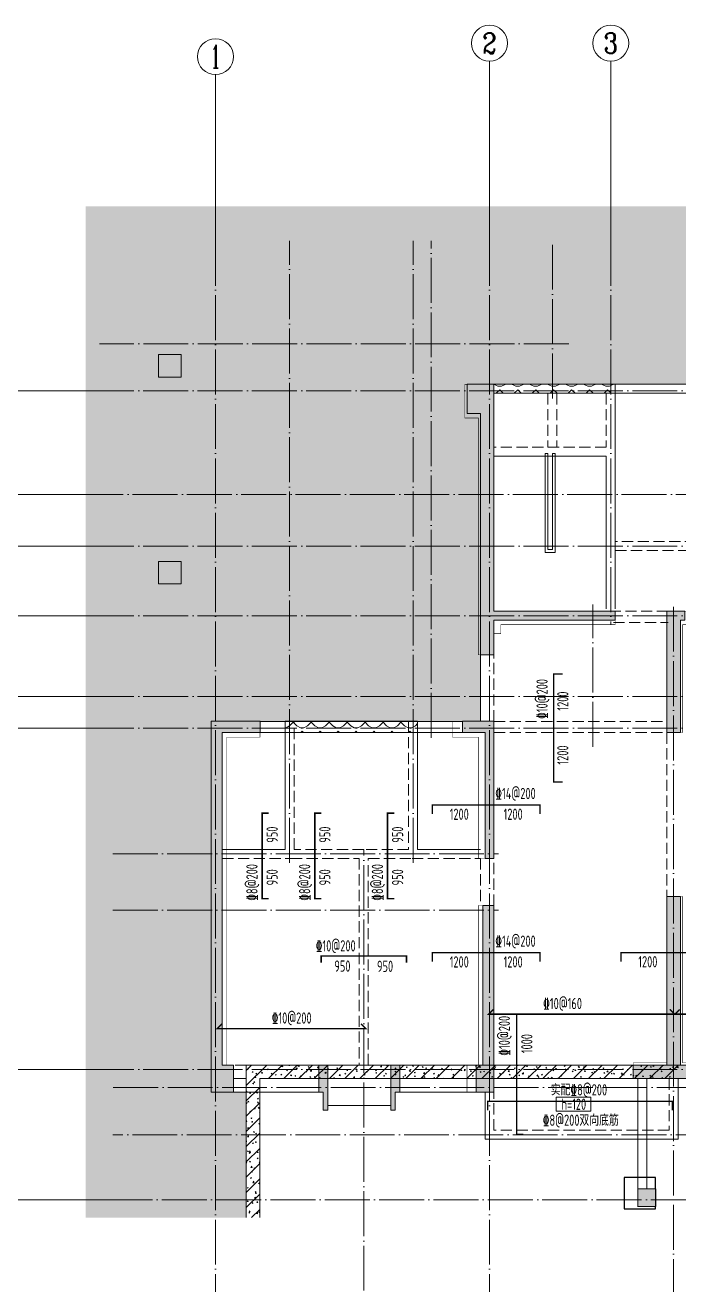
# Model space of a CAD drawing. Extents: x 5874492 to 7194610, y -939842 to -279257.
# Drawn here: x 6597272 to 6611827, y -458196 to -430167 of the extents above; entities that cross this region are included whole.
import ezdxf
from ezdxf.enums import TextEntityAlignment as Align

# ---------------------------------------------------------------- set-up
doc = ezdxf.new("R2010")
doc.units = 0
doc.header["$LTSCALE"] = 1000
doc.linetypes.add('DASH', pattern=[0.35, 0.25, -0.1])
doc.linetypes.add('DOTE', pattern=[2.42, 2, -0.2, 0.02, -0.2])
for name, color, linetype, lineweight in [('A-平面-屋面线', 40, 'Continuous', 30), ('A-平面-楼梯电梯、台阶坡道', 2, 'Continuous', 15), ('A-标注-轴号', 3, 'Continuous', 15), ('A-标注-轴号文字', 7, 'Continuous', 15), ('A-轴线-塔楼', 1, 'DOTE', 9), ('A-轴线-隔墙', 41, 'DOTE', 9), ('S-基础-DQ', 6, 'Continuous', 20), ('S-基础-HATCH', 251, 'Continuous', 20), ('S-墙柱-HATCH', 251, 'Continuous', 20), ('S-墙柱-WALL', 6, 'Continuous', 20), ('S-大样-HATCH', 251, 'Continuous', 20), ('S-大样-实线', 2, 'Continuous', 20), ('S-板-BEAM', 4, 'DASH', 20), ('S-板-BEAM-CON', 2, 'Continuous', 20), ('S-板-COLU', 50, 'DASH', 20), ('S-板-板厚', 191, 'Continuous', 20), ('S-板-板面填充', 251, 'Continuous', 20), ('S-板-楼板正筋', 107, 'Continuous', 20), ('S-板-楼板正筋文字', 107, 'Continuous', 20), ('S-板-楼板负筋', 1, 'Continuous', 20), ('S-板-楼板负筋文字', 7, 'Continuous', 20), ('S-板-模板线条', 140, 'Continuous', 20), ('S-轴网-轴号', 3, 'Continuous', 20)]:
    doc.layers.add(name, color=color, linetype=linetype, lineweight=lineweight)
doc.layers.add('楼板负筋文字', color=7, linetype='Continuous')
doc.layers.add('楼板负筋钢筋', color=1, linetype='Continuous')
doc.styles.add('_TCH_AXIS', font='COMPLEX.shx', dxfattribs={"bigfont": 'hztxt.shx'})
doc.styles.add('COMPLEX', font='COMPLEX')
doc.styles.add('TSSD_Rein', font='tssdeng.shx', dxfattribs={"width": 0.7, "bigfont": 'hztxt.shx'})
doc.styles.add('样式 1', font='tssdeng.shx', dxfattribs={"width": 0.7, "bigfont": 'tssdchn.shx'})
pattern_1 = [(0, (0, 0), (200, 200), [80, -320]), (45, (160, 40), (4e-14, 400), [113.1368, -169.7056, 113.1372, -169.705825]), (135, (320, 40), (-400, 4e-14), [113.1368, -169.7056, 113.1372, -169.705825]), (26.5650512, (80, 0), (400, 3e-07), [89.44, -804.98719]), (26.5650512, (280, 200), (400, 3e-07), [89.44, -804.98719]), (333.4349488, (320, 40), (400, -3e-07), [89.44, -804.98719]), (333.4349488, (120, 240), (400, -3e-07), [89.44, -804.98719])]

# ---------------------------------------------------------------- blocks, each defined once
blk = doc.blocks.new('ndgfjhgkjhk')
at = {"layer": 'A-平面-屋面线', "ltscale": 0.2}
blk.add_lwpolyline([(6613895, -532105), (6613895, -531855), (6613195, -531855), (6613195, -532555), (6613895, -532555), (6613895, -532505)], dxfattribs=at)
at = {"layer": 'S-板-BEAM'}
for p, q in [((6611495, -514405), (6611495, -515605)), ((6611695, -514405), (6611695, -515605)), ((6612795, -514405), (6612795, -515605)), ((6612795, -515605), (6610295, -515605)), ((6614795, -517705), (6612995, -517705)), ((6612995, -517905), (6617095, -517905)), ((6614170, -519255), (6612995, -519255)), ((6612953, -519505), (6614170, -519505)), ((6610295, -521705), (6610295, -520225)), ((6605845, -524555), (6605845, -521705)), ((6608395, -521705), (6608395, -524555)), ((6610295, -521705), (6614145, -521705)), ((6608395, -521955), (6605845, -521955)), ((6610295, -521955), (6614145, -521955)), ((6614145, -521955), (6614145, -525605)), ((6607395, -524555), (6605845, -524555)), ((6608395, -524555), (6607395, -524555)), ((6604245, -524755), (6605770, -524755)), ((6605770, -524755), (6607295, -524755)), ((6607295, -524755), (6607295, -529355)), ((6607495, -524755), (6608470, -524755)), ((6607495, -529355), (6607495, -524755)), ((6608470, -524755), (6609995, -524755)), ((6609995, -524755), (6609995, -525805)), ((6610295, -525805), (6610295, -524755)), ((6604778, -529355), (6604445, -529355)), ((6614195, -529655), (6614195, -530805)), ((6610295, -530805), (6610295, -529955)), ((6614195, -530805), (6610295, -530805))]:
    blk.add_line(p, q, dxfattribs=at)
at = {"layer": 'S-板-BEAM-CON'}
for p, q in [((6611695, -514205), (6610295, -514205)), ((6612895, -514205), (6611695, -514205)), ((6614795, -514205), (6612895, -514205)), ((6610295, -514405), (6611695, -514405)), ((6611695, -514405), (6612895, -514405)), ((6612895, -514405), (6614795, -514405)), ((6612995, -515705), (6612995, -514405)), ((6612995, -517705), (6612995, -515705)), ((6610295, -515805), (6612795, -515805)), ((6612795, -515805), (6612795, -519205)), ((6612995, -519205), (6612995, -517705)), ((6609995, -520225), (6609995, -521705)), ((6605770, -521705), (6605085, -521705)), ((6605645, -521705), (6605645, -524555)), ((6608470, -521705), (6605770, -521705)), ((6608895, -521705), (6608470, -521705)), ((6608595, -524555), (6608595, -521705)), ((6609595, -521705), (6608895, -521705)), ((6605085, -521955), (6605645, -521955)), ((6608595, -521955), (6608895, -521955)), ((6608895, -521955), (6609595, -521955)), ((6605645, -524555), (6604245, -524555)), ((6609995, -524555), (6608595, -524555)), ((6604495, -529655), (6604778, -529655)), ((6613495, -532105), (6613495, -529655)), ((6613695, -532105, 0), (6613695, -529655, 0)), ((6614395, -531005), (6614395, -529655)), ((6610095, -529955), (6610095, -531005)), ((6610095, -531005), (6614395, -531005))]:
    blk.add_line(p, q, dxfattribs=at)
at = {"layer": 'S-板-模板线条', "ltscale": 0.5}
blk.add_line((6606595, -530255), (6607995, -530255), dxfattribs=at)
for points in [[(6604495, -529955), (6606395, -529955)], [(6608145, -529955), (6610045, -529955)]]:
    blk.add_lwpolyline(points, dxfattribs=at)
blk = doc.blocks.new('_AXISO')
blk.add_circle((0, 0), 0.5)
at = {"layer": 'S-轴网-轴号', "style": 'COMPLEX', "width": 1.041667}
blk.add_attdef('A', text='', height=0.56, dxfattribs=at).set_placement((-0.25, -0.28), (0.25, -0.28), align=Align.FIT)
blk = doc.blocks.new('ZHOUWANG2')
at = {"layer": 'A-标注-轴号'}
for p, q in [((173646, 135010), (173646, 139010)), ((176346, 135010), (176346, 139010)), ((167546, 134710), (167546, 138710)), ((165262, 131670), (161965, 131670)), ((165262, 129370), (161965, 129370)), ((165262, 128220), (161965, 128220)), ((165262, 126670), (161965, 126670)), ((165262, 124870), (161965, 124870)), ((165262, 124170), (161965, 124170)), ((165262, 116570), (161965, 116570)), ((165262, 113670), (161965, 113670))]:
    blk.add_line(p, q, dxfattribs=at)
at = {"layer": 'A-轴线-塔楼', "linetype": 'DOTE', "ltscale": 0.5}
for p, q in [((167546, 135010), (167546, 108021)), ((173646, 135010), (173646, 108021)), ((176346, 135010), (176346, 126470)), ((227437, 131670), (165262, 131670)), ((181217, 129370), (165262, 129370)), ((227437, 128220), (165262, 128220)), ((177746, 126870), (177746, 108021)), ((227437, 126670), (165262, 126670)), ((227437, 124870), (165262, 124870)), ((227437, 124170), (165262, 124170)), ((227437, 116570), (165262, 116570)), ((192759, 113670), (165262, 113670))]:
    blk.add_line(p, q, dxfattribs=at)
at = {"layer": 'A-轴线-隔墙', "ltscale": 0.5}
for p, q in [((169196, 121170), (169196, 135010)), ((171946, 121170), (171946, 135010)), ((172346, 123950), (172346, 135010)), ((175046, 131505), (175046, 135010)), ((175410, 132720), (164962, 132720)), ((175946, 123753), (175946, 126920)), ((165262, 121370), (173846, 121370)), ((170846, 108021), (170846, 121470)), ((165262, 120120), (173846, 120120)), ((201360, 116170), (165262, 116170)), ((209044, 115120), (165262, 115120))]:
    blk.add_line(p, q, dxfattribs=at)
at = {"layer": 'A-标注-轴号'}
ref = blk.add_blockref('_AXISO', (173646, 139410), dxfattribs=dict(at, xscale=800, yscale=800, zscale=800))
ref.add_attrib('A', '2', dxfattribs={"layer": 'A-标注-轴号文字', "ltscale": 0.2, "height": 466, "style": '_TCH_AXIS'}).set_placement((173491, 139177), (173801, 139177), align=Align.FIT)
ref = blk.add_blockref('_AXISO', (176346, 139410), dxfattribs=dict(at, xscale=800, yscale=800, zscale=800))
ref.add_attrib('A', '3', dxfattribs={"layer": 'A-标注-轴号文字', "ltscale": 0.2, "height": 466, "style": '_TCH_AXIS'}).set_placement((176191, 139177), (176501, 139177), align=Align.FIT)
ref = blk.add_blockref('_AXISO', (167546, 139110), dxfattribs=dict(at, xscale=800, yscale=800, zscale=800))
ref.add_attrib('A', '1', dxfattribs={"layer": 'A-标注-轴号文字', "ltscale": 0.2, "height": 515, "style": '_TCH_AXIS'}).set_placement((167436, 138852), (167656, 138852), align=Align.FIT)
blk = doc.blocks.new('sfdgjhgfhgkjhk')
at = {"layer": 'S-基础-DQ'}
for points in [[(6945492, 358792), (6945492, 356336), (6963809, 356336), (6963809, 354236), (6966809, 354236), (6966809, 354586), (6971909, 354586), (6971909, 347036), (6977909, 347036), (6977909, 339686), (6931592, 339686), (6931592, 336294)], [(6931892, 336294), (6931892, 339386), (6978209, 339386), (6978209, 347336), (6972209, 347336), (6972209, 354886), (6966509, 354886), (6966509, 354536), (6964109, 354536), (6964109, 356636), (6945792, 356636), (6945792, 358792)]]:
    blk.add_lwpolyline(points, dxfattribs=at)
for points in [[(6930142, 354995), (6930142, 355495), (6929642, 355495), (6929642, 354995)], [(6930142, 350395), (6930142, 350895), (6929642, 350895), (6929642, 350395)]]:
    blk.add_lwpolyline(points, close=True, dxfattribs=at)
at = {"layer": 'S-基础-HATCH'}
for p, q in [((6931592, 339569), (6931710, 339686)), ((6931592, 339229), (6932049, 339686)), ((6931629, 339617), (6931650, 339625)), ((6931629, 339617), (6931644, 339607)), ((6931645, 339604), (6931651, 339622)), ((6931721, 339527), (6931735, 339545)), ((6931721, 339527), (6931739, 339526)), ((6931739, 339522), (6931736, 339541)), ((6931778, 339411), (6931801, 339435)), ((6931808, 339496), (6931829, 339504)), ((6931808, 339496), (6931823, 339486)), ((6931824, 339483), (6931830, 339501)), ((6931936, 339509), (6931950, 339526)), ((6931936, 339509), (6931954, 339507)), ((6931954, 339504), (6931951, 339522)), ((6932060, 339593), (6932081, 339601)), ((6932060, 339593), (6932075, 339583)), ((6932076, 339580), (6932082, 339598)), ((6932089, 339386), (6932389, 339686)), ((6932151, 339490), (6932166, 339507)), ((6932151, 339490), (6932169, 339488)), ((6932170, 339485), (6932166, 339504)), ((6932240, 339472), (6932261, 339480)), ((6932240, 339472), (6932254, 339462)), ((6932255, 339459), (6932261, 339477)), ((6932318, 339686), (6932327, 339680)), ((6932328, 339676), (6932331, 339686)), ((6932366, 339471), (6932381, 339488)), ((6932366, 339471), (6932384, 339469)), ((6932379, 339654), (6932402, 339678)), ((6932379, 339654), (6932405, 339650)), ((6932385, 339466), (6932381, 339485)), ((6932406, 339647), (6932403, 339675)), ((6932428, 339386), (6932728, 339686)), ((6932492, 339569), (6932513, 339577)), ((6932492, 339569), (6932506, 339559)), ((6932507, 339556), (6932513, 339574)), ((6932540, 339678), (6932547, 339686)), ((6932540, 339678), (6932558, 339676)), ((6932558, 339673), (6932556, 339686)), ((6932581, 339452), (6932596, 339469)), ((6932581, 339452), (6932599, 339450)), ((6932600, 339447), (6932597, 339466)), ((6932671, 339448), (6932692, 339456)), ((6932671, 339448), (6932686, 339438)), ((6932686, 339435), (6932692, 339453)), ((6932699, 339604), (6932722, 339628)), ((6932699, 339604), (6932725, 339600)), ((6932726, 339597), (6932723, 339626)), ((6932744, 339666), (6932765, 339674)), ((6932744, 339666), (6932759, 339656)), ((6932755, 339659), (6932769, 339676)), ((6932755, 339659), (6932773, 339657)), ((6932759, 339652), (6932765, 339670)), ((6932767, 339386), (6933067, 339686)), ((6932774, 339654), (6932770, 339673)), ((6932797, 339433), (6932811, 339450)), ((6932815, 339428), (6932812, 339447)), ((6932923, 339545), (6932944, 339553)), ((6932923, 339545), (6932938, 339535)), ((6932938, 339532), (6932944, 339550)), ((6932970, 339640), (6932985, 339657)), ((6932970, 339640), (6932988, 339638)), ((6932989, 339635), (6932985, 339654)), ((6933019, 339554), (6933042, 339579)), ((6933019, 339554), (6933046, 339550)), ((6933046, 339547), (6933043, 339576)), ((6933107, 339386), (6933407, 339686)), ((6933175, 339642), (6933196, 339650)), ((6933175, 339642), (6933190, 339632)), ((6933185, 339621), (6933200, 339638)), ((6933185, 339621), (6933203, 339620)), ((6933190, 339628), (6933196, 339646)), ((6933204, 339616), (6933200, 339635)), ((6933339, 339505), (6933362, 339529)), ((6933339, 339505), (6933366, 339501)), ((6933354, 339521), (6933375, 339529)), ((6933354, 339521), (6933369, 339511)), ((6933366, 339498), (6933363, 339526)), ((6933369, 339507), (6933376, 339526)), ((6933400, 339602), (6933415, 339620)), ((6933400, 339602), (6933418, 339601)), ((6933419, 339597), (6933416, 339616)), ((6933446, 339386), (6933746, 339686)), ((6933606, 339618), (6933627, 339626)), ((6933606, 339618), (6933621, 339608)), ((6933616, 339584), (6933630, 339601)), ((6933616, 339584), (6933634, 339582)), ((6933622, 339604), (6933628, 339622)), ((6933634, 339579), (6933631, 339597)), ((6933659, 339455), (6933683, 339479)), ((6933659, 339455), (6933686, 339451)), ((6933687, 339448), (6933683, 339477)), ((6933785, 339497), (6933806, 339505)), ((6933785, 339497), (6933800, 339487)), ((6933786, 339386), (6934086, 339686)), ((6933801, 339483), (6933807, 339502)), ((6933831, 339565), (6933845, 339582)), ((6933831, 339565), (6933849, 339563)), ((6933849, 339560), (6933846, 339579)), ((6934037, 339594), (6934058, 339602)), ((6934037, 339594), (6934052, 339584)), ((6934046, 339546), (6934060, 339563)), ((6934046, 339546), (6934064, 339544)), ((6934053, 339580), (6934059, 339598)), ((6934065, 339541), (6934061, 339560)), ((6934125, 339386), (6934425, 339686)), ((6934216, 339473), (6934237, 339481)), ((6934216, 339473), (6934231, 339463)), ((6934232, 339459), (6934238, 339478)), ((6934261, 339527), (6934276, 339544)), ((6934261, 339527), (6934279, 339526)), ((6934280, 339522), (6934276, 339541)), ((6934295, 339686), (6934304, 339680)), ((6934305, 339677), (6934308, 339686)), ((6934465, 339386), (6934765, 339686)), ((6934468, 339570), (6934489, 339578)), ((6934468, 339570), (6934483, 339560)), ((6934476, 339508), (6934491, 339525)), ((6934476, 339508), (6934494, 339507)), ((6934484, 339556), (6934490, 339574)), ((6934495, 339503), (6934492, 339522)), ((6934580, 339648), (6934603, 339672)), ((6934580, 339648), (6934607, 339644)), ((6934607, 339641), (6934604, 339670)), ((6934647, 339449), (6934668, 339457)), ((6934647, 339449), (6934662, 339439)), ((6934663, 339435), (6934669, 339454)), ((6934692, 339489), (6934706, 339507)), ((6934692, 339489), (6934709, 339488)), ((6934710, 339485), (6934707, 339503)), ((6934720, 339666), (6934741, 339674)), ((6934720, 339666), (6934735, 339656)), ((6934736, 339653), (6934742, 339671)), ((6934804, 339386), (6935104, 339686)), ((6934899, 339546), (6934920, 339554)), ((6934899, 339546), (6934914, 339535)), ((6934900, 339598), (6934924, 339623)), ((6934900, 339598), (6934927, 339594)), ((6934907, 339471), (6934921, 339488)), ((6934907, 339471), (6934925, 339469)), ((6934915, 339532), (6934921, 339550)), ((6934925, 339466), (6934922, 339485)), ((6934927, 339591), (6934924, 339620)), ((6935080, 339677), (6935088, 339686)), ((6935080, 339677), (6935098, 339676)), ((6935099, 339673), (6935096, 339686)), ((6935122, 339452), (6935136, 339469)), ((6935122, 339452), (6935140, 339450)), ((6935141, 339447), (6935137, 339466)), ((6935143, 339386), (6935443, 339686)), ((6935151, 339642), (6935172, 339650)), ((6935151, 339642), (6935166, 339632)), ((6935167, 339629), (6935173, 339647)), ((6935220, 339549), (6935244, 339573)), ((6935220, 339549), (6935247, 339545)), ((6935248, 339542), (6935244, 339570)), ((6935295, 339659), (6935310, 339676)), ((6935295, 339659), (6935313, 339657)), ((6935314, 339654), (6935311, 339673)), ((6935330, 339522), (6935351, 339530)), ((6935330, 339522), (6935345, 339511)), ((6935337, 339433), (6935352, 339450)), ((6935346, 339508), (6935352, 339526)), ((6935356, 339428), (6935352, 339447)), ((6935483, 339386), (6935783, 339686)), ((6935511, 339640), (6935525, 339657)), ((6935511, 339640), (6935529, 339638)), ((6935529, 339635), (6935526, 339654)), ((6935540, 339499), (6935564, 339523)), ((6935540, 339499), (6935567, 339495)), ((6935568, 339492), (6935564, 339521)), ((6935583, 339618), (6935604, 339626)), ((6935583, 339618), (6935597, 339608)), ((6935598, 339605), (6935604, 339623)), ((6935726, 339621), (6935740, 339638)), ((6935726, 339621), (6935744, 339619)), ((6935744, 339616), (6935741, 339635)), ((6935762, 339497), (6935783, 339506)), ((6935762, 339497), (6935777, 339487)), ((6935777, 339484), (6935783, 339502)), ((6935822, 339386), (6936122, 339686)), ((6935861, 339449), (6935884, 339474)), ((6935861, 339449), (6935887, 339445)), ((6935888, 339442), (6935885, 339471)), ((6935941, 339602), (6935955, 339619)), ((6935941, 339602), (6935959, 339601)), ((6935960, 339597), (6935956, 339616)), ((6936014, 339594), (6936035, 339602)), ((6936014, 339594), (6936029, 339584)), ((6936029, 339581), (6936035, 339599)), ((6936156, 339583), (6936171, 339601)), ((6936156, 339583), (6936174, 339582)), ((6936162, 339386), (6936462, 339686)), ((6936175, 339578), (6936171, 339597)), ((6936193, 339473), (6936214, 339482)), ((6936193, 339473), (6936208, 339463)), ((6936208, 339460), (6936214, 339478)), ((6936273, 339686), (6936281, 339681)), ((6936281, 339678), (6936284, 339686)), ((6936371, 339564), (6936386, 339582)), ((6936371, 339564), (6936389, 339563)), ((6936390, 339560), (6936386, 339578)), ((6936445, 339570), (6936466, 339578)), ((6936445, 339570), (6936460, 339560)), ((6936460, 339557), (6936466, 339575)), ((6936489, 339685), (6936488, 339686)), ((6936501, 339386), (6936801, 339686)), ((6936587, 339546), (6936601, 339563)), ((6936587, 339546), (6936604, 339544)), ((6936605, 339541), (6936602, 339560)), ((6936624, 339449), (6936645, 339457)), ((6936624, 339449), (6936639, 339439)), ((6936639, 339436), (6936646, 339454)), ((6936697, 339667), (6936718, 339675)), ((6936697, 339667), (6936712, 339657)), ((6936712, 339654), (6936719, 339672)), ((6936781, 339642), (6936805, 339667)), ((6936781, 339642), (6936808, 339638)), ((6936802, 339527), (6936816, 339544)), ((6936802, 339527), (6936820, 339525)), ((6936809, 339635), (6936805, 339664)), ((6936820, 339522), (6936817, 339541)), ((6936840, 339386), (6937140, 339686)), ((6936876, 339546), (6936897, 339554)), ((6936876, 339546), (6936891, 339536)), ((6936892, 339533), (6936898, 339551)), ((6937017, 339508), (6937031, 339525)), ((6937017, 339508), (6937035, 339506)), ((6937035, 339503), (6937032, 339522)), ((6937102, 339593), (6937125, 339617)), ((6937102, 339593), (6937128, 339589)), ((6937129, 339586), (6937126, 339614)), ((6937128, 339643), (6937149, 339651)), ((6937128, 339643), (6937143, 339633)), ((6937144, 339630), (6937150, 339648)), ((6937180, 339386), (6937480, 339686)), ((6937232, 339489), (6937247, 339506)), ((6937232, 339489), (6937250, 339488)), ((6937251, 339484), (6937247, 339503)), ((6937307, 339522), (6937328, 339530)), ((6937307, 339522), (6937322, 339512)), ((6937323, 339509), (6937329, 339527)), ((6937422, 339543), (6937445, 339567)), ((6937422, 339543), (6937448, 339539)), ((6937449, 339536), (6937446, 339564)), ((6937447, 339470), (6937462, 339488)), ((6937447, 339470), (6937465, 339469)), ((6937466, 339465), (6937462, 339484)), ((6937519, 339386), (6937819, 339686)), ((6937559, 339619), (6937580, 339627)), ((6937559, 339619), (6937574, 339609)), ((6937575, 339606), (6937581, 339624)), ((6937621, 339677), (6937628, 339686)), ((6937621, 339677), (6937639, 339676)), ((6937639, 339672), (6937637, 339686)), ((6937662, 339452), (6937677, 339469)), ((6937662, 339452), (6937680, 339450)), ((6937681, 339447), (6937678, 339465)), ((6937738, 339498), (6937759, 339506)), ((6937738, 339498), (6937753, 339488)), ((6937742, 339493), (6937765, 339518)), ((6937742, 339493), (6937769, 339489)), ((6937754, 339485), (6937760, 339503)), ((6937769, 339486), (6937766, 339515)), ((6937836, 339658), (6937850, 339676)), ((6937836, 339658), (6937854, 339657)), ((6937855, 339653), (6937851, 339672)), ((6937859, 339386), (6938159, 339686)), ((6937878, 339433), (6937892, 339450)), ((6937896, 339428), (6937893, 339447)), ((6937990, 339595), (6938011, 339603)), ((6937990, 339595), (6938005, 339585)), ((6938006, 339582), (6938012, 339600)), ((6938051, 339640), (6938066, 339657)), ((6938051, 339640), (6938069, 339638)), ((6938062, 339444), (6938085, 339468)), ((6938062, 339444), (6938089, 339440)), ((6938070, 339635), (6938066, 339653)), ((6938089, 339437), (6938086, 339465)), ((6938169, 339474), (6938190, 339482)), ((6938169, 339474), (6938184, 339464)), ((6938185, 339461), (6938191, 339479)), ((6938198, 339386), (6938498, 339686)), ((6938251, 339686), (6938257, 339682)), ((6938258, 339678), (6938261, 339686)), ((6938266, 339621), (6938281, 339638)), ((6938266, 339621), (6938284, 339619)), ((6938285, 339616), (6938281, 339635)), ((6938421, 339571), (6938442, 339579)), ((6938421, 339571), (6938436, 339561)), ((6938437, 339558), (6938443, 339576)), ((6938482, 339602), (6938496, 339619)), ((6938482, 339602), (6938499, 339600)), ((6938500, 339597), (6938497, 339616)), ((6938537, 339386), (6938837, 339686)), ((6938601, 339450), (6938622, 339458)), ((6938601, 339450), (6938615, 339440)), ((6938616, 339437), (6938622, 339455)), ((6938664, 339686), (6938689, 339682)), ((6938674, 339668), (6938695, 339676)), ((6938674, 339668), (6938688, 339658)), ((6938690, 339679), (6938689, 339686)), ((6938689, 339654), (6938695, 339672)), ((6938697, 339583), (6938711, 339600)), ((6938697, 339583), (6938715, 339581)), ((6938715, 339578), (6938712, 339597)), ((6938853, 339547), (6938874, 339555)), ((6938853, 339547), (6938868, 339537)), ((6938868, 339533), (6938874, 339552)), ((6938877, 339386), (6939177, 339686)), ((6938912, 339564), (6938926, 339581)), ((6938912, 339564), (6938930, 339563)), ((6938930, 339559), (6938927, 339578)), ((6938983, 339637), (6939006, 339661)), ((6938983, 339637), (6939010, 339632)), ((6939010, 339630), (6939007, 339658)), ((6939032, 339426), (6939053, 339434)), ((6939105, 339644), (6939126, 339652)), ((6939105, 339644), (6939120, 339634)), ((6939120, 339630), (6939126, 339648)), ((6939127, 339545), (6939142, 339563)), ((6939127, 339545), (6939145, 339544)), ((6939146, 339541), (6939142, 339559)), ((6939216, 339386), (6939516, 339686)), ((6939284, 339523), (6939305, 339531)), ((6939284, 339523), (6939299, 339513)), ((6939299, 339509), (6939305, 339528)), ((6939303, 339587), (6939326, 339611)), ((6939303, 339587), (6939330, 339583)), ((6939330, 339580), (6939327, 339608)), ((6939342, 339527), (6939357, 339544)), ((6939342, 339527), (6939360, 339525)), ((6939361, 339522), (6939357, 339540)), ((6939536, 339620), (6939557, 339628)), ((6939536, 339620), (6939551, 339610)), ((6939551, 339606), (6939557, 339624)), ((6939556, 339386), (6939856, 339686)), ((6939557, 339508), (6939572, 339525)), ((6939557, 339508), (6939575, 339506)), ((6939576, 339503), (6939573, 339522)), ((6939623, 339537), (6939647, 339562)), ((6939623, 339537), (6939650, 339533)), ((6939651, 339530), (6939647, 339559)), ((6939715, 339499), (6939736, 339507)), ((6939715, 339499), (6939730, 339489)), ((6939730, 339485), (6939737, 339504)), ((6939773, 339489), (6939787, 339506)), ((6939773, 339489), (6939791, 339487)), ((6939791, 339484), (6939788, 339503)), ((6939895, 339386), (6940195, 339686)), ((6939943, 339488), (6939967, 339512)), ((6939943, 339488), (6939970, 339483)), ((6939967, 339596), (6939988, 339604)), ((6939967, 339596), (6939982, 339585)), ((6939971, 339481), (6939967, 339509)), ((6939983, 339582), (6939989, 339600)), ((6939988, 339470), (6940002, 339487)), ((6939988, 339470), (6940006, 339469)), ((6940006, 339465), (6940003, 339484)), ((6940146, 339475), (6940167, 339483)), ((6940146, 339475), (6940161, 339465)), ((6940161, 339677), (6940169, 339686)), ((6940161, 339677), (6940179, 339675)), ((6940162, 339461), (6940168, 339480)), ((6940180, 339672), (6940177, 339686)), ((6940203, 339451), (6940217, 339469)), ((6940203, 339451), (6940221, 339450)), ((6940222, 339446), (6940218, 339465)), ((6940228, 339686), (6940234, 339682)), ((6940235, 339679), (6940237, 339686)), ((6940235, 339386), (6940535, 339686)), ((6940264, 339438), (6940287, 339462)), ((6940264, 339438), (6940290, 339434)), ((6940291, 339431), (6940288, 339459)), ((6940376, 339658), (6940391, 339675)), ((6940376, 339658), (6940394, 339657)), ((6940395, 339653), (6940392, 339672)), ((6940398, 339572), (6940419, 339580)), ((6940398, 339572), (6940413, 339561)), ((6940414, 339558), (6940420, 339576)), ((6940418, 339432), (6940433, 339450)), ((6940437, 339428), (6940433, 339446)), ((6940574, 339386), (6940874, 339686)), ((6940577, 339451), (6940598, 339459)), ((6940577, 339451), (6940592, 339441)), ((6940592, 339639), (6940606, 339657)), ((6940592, 339639), (6940610, 339638)), ((6940593, 339437), (6940599, 339455)), ((6940610, 339634), (6940607, 339653)), ((6940650, 339668), (6940671, 339676)), ((6940650, 339668), (6940665, 339658)), ((6940666, 339655), (6940672, 339673)), ((6940807, 339620), (6940821, 339638)), ((6940807, 339620), (6940825, 339619)), ((6940825, 339616), (6940822, 339634)), ((6940829, 339548), (6940850, 339556)), ((6940829, 339548), (6940844, 339537)), ((6940845, 339534), (6940851, 339552)), ((6940864, 339681), (6940869, 339686)), ((6940864, 339681), (6940891, 339676)), ((6940891, 339674), (6940890, 339686)), ((6940913, 339386), (6941213, 339686)), ((6941008, 339427), (6941029, 339435)), ((6941022, 339602), (6941036, 339619)), ((6941022, 339602), (6941040, 339600)), ((6941041, 339597), (6941037, 339616)), ((6941081, 339644), (6941102, 339652)), ((6941081, 339644), (6941096, 339634)), ((6941097, 339631), (6941103, 339649)), ((6941184, 339631), (6941208, 339655)), ((6941184, 339631), (6941211, 339627)), ((6941212, 339624), (6941208, 339652)), ((6931592, 338890), (6931892, 339190)), ((6931735, 339279), (6931756, 339287)), ((6931735, 339279), (6931750, 339269)), ((6931751, 339265), (6931757, 339283)), ((6931762, 339302), (6931777, 339319)), ((6931762, 339302), (6931780, 339300)), ((6931781, 339297), (6931777, 339316)), ((6931778, 339411), (6931805, 339407)), ((6931805, 339404), (6931802, 339433)), ((6932797, 339433), (6932815, 339432)), ((6933012, 339414), (6933026, 339432)), ((6933012, 339414), (6933030, 339413)), ((6933030, 339409), (6933027, 339428)), ((6933102, 339424), (6933123, 339432)), ((6933102, 339424), (6933117, 339414)), ((6933117, 339411), (6933123, 339429)), ((6933227, 339396), (6933241, 339413)), ((6933227, 339396), (6933245, 339394)), ((6933246, 339391), (6933242, 339409)), ((6933450, 339386), (6933457, 339394)), ((6933458, 339386), (6933457, 339391)), ((6933533, 339400), (6933554, 339408)), ((6933533, 339400), (6933548, 339390)), ((6933549, 339387), (6933555, 339405)), ((6933979, 339405), (6934003, 339430)), ((6933979, 339405), (6934006, 339401)), ((6934007, 339398), (6934003, 339427)), ((6935078, 339425), (6935099, 339433)), ((6935078, 339425), (6935093, 339415)), ((6935094, 339411), (6935100, 339430)), ((6935337, 339433), (6935355, 339431)), ((6935510, 339401), (6935531, 339409)), ((6935510, 339401), (6935524, 339391)), ((6935525, 339387), (6935531, 339405)), ((6935552, 339414), (6935567, 339431)), ((6935552, 339414), (6935570, 339413)), ((6935571, 339409), (6935567, 339428)), ((6935767, 339395), (6935782, 339413)), ((6935767, 339395), (6935785, 339394)), ((6935786, 339390), (6935783, 339409)), ((6935991, 339386), (6935997, 339394)), ((6935999, 339386), (6935998, 339390)), ((6936181, 339400), (6936204, 339424)), ((6936181, 339400), (6936208, 339396)), ((6936208, 339393), (6936205, 339421)), ((6937055, 339425), (6937076, 339433)), ((6937055, 339425), (6937070, 339415)), ((6937071, 339412), (6937077, 339430)), ((6937486, 339401), (6937507, 339409)), ((6937486, 339401), (6937501, 339391)), ((6937502, 339388), (6937508, 339406)), ((6937878, 339433), (6937896, 339431)), ((6938093, 339414), (6938107, 339431)), ((6938093, 339414), (6938111, 339412)), ((6938111, 339409), (6938108, 339428)), ((6938308, 339395), (6938322, 339412)), ((6938308, 339395), (6938326, 339393)), ((6938327, 339390), (6938323, 339409)), ((6938382, 339394), (6938406, 339418)), ((6938382, 339394), (6938409, 339390)), ((6938410, 339387), (6938406, 339416)), ((6938531, 339386), (6938538, 339393)), ((6938539, 339386), (6938538, 339390)), ((6939032, 339426), (6939047, 339416)), ((6939047, 339413), (6939053, 339431)), ((6939463, 339402), (6939484, 339410)), ((6939463, 339402), (6939478, 339392)), ((6939478, 339389), (6939484, 339407)), ((6940418, 339432), (6940436, 339431)), ((6940584, 339388), (6940607, 339413)), ((6940584, 339388), (6940598, 339386)), ((6940610, 339386), (6940608, 339410)), ((6940633, 339414), (6940648, 339431)), ((6940633, 339414), (6940651, 339412)), ((6940652, 339409), (6940648, 339428)), ((6940848, 339395), (6940863, 339412)), ((6940848, 339395), (6940866, 339393)), ((6940867, 339390), (6940864, 339409)), ((6941008, 339427), (6941023, 339417)), ((6941024, 339413), (6941030, 339431)), ((6941072, 339386), (6941078, 339393)), ((6941079, 339386), (6941079, 339390)), ((6931592, 339099), (6931603, 339112)), ((6931592, 339095), (6931607, 339093)), ((6931607, 339090), (6931604, 339109)), ((6931630, 338869), (6931645, 338886)), ((6931649, 338864), (6931646, 338883)), ((6931662, 339061), (6931683, 339069)), ((6931662, 339061), (6931677, 339051)), ((6931678, 339048), (6931684, 339066)), ((6931804, 339076), (6931818, 339093)), ((6931804, 339076), (6931822, 339074)), ((6931818, 339069), (6931841, 339094)), ((6931818, 339069), (6931844, 339065)), ((6931823, 339071), (6931819, 339090)), ((6931841, 338940), (6931862, 338948)), ((6931841, 338940), (6931856, 338930)), ((6931845, 339062), (6931842, 339091)), ((6931857, 338927), (6931863, 338945)), ((6931592, 338845), (6931610, 338852)), ((6931592, 338550), (6931892, 338850)), ((6931592, 338842), (6931604, 338833)), ((6931605, 338830), (6931611, 338848)), ((6931630, 338869), (6931648, 338868)), ((6931672, 338644), (6931686, 338661)), ((6931672, 338644), (6931690, 338642)), ((6931691, 338639), (6931687, 338657)), ((6931768, 338723), (6931789, 338731)), ((6931768, 338723), (6931783, 338713)), ((6931784, 338709), (6931790, 338728)), ((6931846, 338850), (6931860, 338868)), ((6931846, 338850), (6931864, 338849)), ((6931858, 338727), (6931881, 338752)), ((6931858, 338727), (6931884, 338723)), ((6931864, 338845), (6931861, 338864)), ((6931885, 338720), (6931882, 338749)), ((6931887, 338625), (6931892, 338631)), ((6931887, 338625), (6931892, 338624)), ((6931592, 338211), (6931892, 338511)), ((6931592, 338451), (6931600, 338459)), ((6931592, 338433), (6931604, 338431)), ((6931604, 338428), (6931601, 338457)), ((6931695, 338505), (6931716, 338513)), ((6931695, 338505), (6931710, 338495)), ((6931711, 338492), (6931717, 338510)), ((6931714, 338418), (6931728, 338435)), ((6931714, 338418), (6931732, 338416)), ((6931732, 338413), (6931729, 338432)), ((6931875, 338384), (6931892, 338391)), ((6931875, 338384), (6931889, 338374)), ((6931890, 338371), (6931892, 338378)), ((6931592, 337872), (6931892, 338172)), ((6931617, 338093), (6931640, 338118)), ((6931617, 338093), (6931644, 338089)), ((6931622, 338288), (6931643, 338296)), ((6931622, 338288), (6931637, 338278)), ((6931638, 338274), (6931644, 338292)), ((6931644, 338086), (6931641, 338115)), ((6931755, 338192), (6931770, 338209)), ((6931755, 338192), (6931773, 338191)), ((6931774, 338187), (6931770, 338206)), ((6931802, 338167), (6931823, 338175)), ((6931802, 338167), (6931816, 338157)), ((6931817, 338154), (6931823, 338172)), ((6931592, 337998), (6931596, 338003)), ((6931592, 337984), (6931600, 337984)), ((6931592, 337532), (6931892, 337832)), ((6931600, 337980), (6931597, 337999)), ((6931623, 337760), (6931638, 337777)), ((6931623, 337760), (6931641, 337758)), ((6931642, 337755), (6931638, 337774)), ((6931657, 337751), (6931680, 337776)), ((6931684, 337744), (6931681, 337773)), ((6931729, 337949), (6931750, 337957)), ((6931729, 337949), (6931743, 337939)), ((6931744, 337936), (6931750, 337954)), ((6931797, 337967), (6931811, 337984)), ((6931797, 337967), (6931815, 337965)), ((6931815, 337962), (6931812, 337980)), ((6931839, 337741), (6931853, 337758)), ((6931857, 337736), (6931854, 337755)), ((6931592, 337518), (6931604, 337522)), ((6931592, 337508), (6931597, 337504)), ((6931592, 337193), (6931892, 337493)), ((6931598, 337501), (6931604, 337519)), ((6931656, 337732), (6931677, 337740)), ((6931656, 337732), (6931670, 337722)), ((6931657, 337751), (6931683, 337747)), ((6931665, 337534), (6931679, 337551)), ((6931665, 337534), (6931683, 337532)), ((6931671, 337718), (6931677, 337737)), ((6931684, 337529), (6931680, 337548)), ((6931835, 337611), (6931856, 337619)), ((6931835, 337611), (6931850, 337601)), ((6931839, 337741), (6931856, 337739)), ((6931850, 337598), (6931856, 337616)), ((6931880, 337515), (6931892, 337530)), ((6931880, 337515), (6931892, 337514)), ((6931696, 337409), (6931720, 337434)), ((6931696, 337409), (6931723, 337405)), ((6931707, 337308), (6931721, 337326)), ((6931707, 337308), (6931725, 337307)), ((6931724, 337402), (6931720, 337431)), ((6931725, 337304), (6931722, 337322)), ((6931762, 337393), (6931783, 337402)), ((6931762, 337393), (6931777, 337383)), ((6931777, 337380), (6931783, 337398)), ((6931592, 336853), (6931892, 337153)), ((6931616, 336958), (6931637, 336966)), ((6931616, 336958), (6931631, 336948)), ((6931631, 336945), (6931637, 336963)), ((6931689, 337176), (6931710, 337184)), ((6931689, 337176), (6931704, 337166)), ((6931704, 337163), (6931710, 337181)), ((6931736, 337068), (6931760, 337092)), ((6931736, 337068), (6931763, 337063)), ((6931748, 337083), (6931763, 337100)), ((6931748, 337083), (6931766, 337081)), ((6931764, 337061), (6931760, 337089)), ((6931767, 337078), (6931763, 337097)), ((6931868, 337055), (6931889, 337063)), ((6931868, 337055), (6931883, 337045)), ((6931883, 337042), (6931889, 337060)), ((6931593, 336871), (6931592, 336876)), ((6931592, 336874), (6931593, 336874)), ((6931592, 336514), (6931892, 336814)), ((6931616, 336650), (6931631, 336667)), ((6931616, 336650), (6931634, 336649)), ((6931635, 336645), (6931631, 336664)), ((6931776, 336726), (6931799, 336750)), ((6931776, 336726), (6931803, 336722)), ((6931790, 336857), (6931804, 336874)), ((6931790, 336857), (6931808, 336856)), ((6931795, 336838), (6931816, 336846)), ((6931795, 336838), (6931810, 336828)), ((6931803, 336719), (6931800, 336747)), ((6931808, 336852), (6931805, 336871)), ((6931810, 336824), (6931816, 336842)), ((6931831, 336631), (6931846, 336649)), ((6931831, 336631), (6931849, 336630)), ((6931850, 336627), (6931847, 336645)), ((6931649, 336402), (6931670, 336411)), ((6931649, 336402), (6931664, 336392)), ((6931658, 336425), (6931672, 336442)), ((6931658, 336425), (6931676, 336423)), ((6931664, 336389), (6931670, 336407)), ((6931677, 336420), (6931673, 336439)), ((6931711, 336294), (6931892, 336475)), ((6931722, 336620), (6931743, 336628)), ((6931722, 336620), (6931737, 336610)), ((6931737, 336607), (6931743, 336625)), ((6931816, 336384), (6931839, 336408)), ((6931816, 336384), (6931842, 336380)), ((6931843, 336377), (6931840, 336405)), ((6931873, 336406), (6931888, 336423)), ((6931873, 336406), (6931891, 336404)), ((6931892, 336401), (6931888, 336420))]:
    blk.add_line(p, q, dxfattribs=at)
blk = doc.blocks.new('20191023.11405152')
at = {"layer": 'S-大样-HATCH'}
h = blk.add_hatch(color=256, dxfattribs=at)
h.dxf.hatch_style = 1
h.paths.add_polyline_path([(-100, 0), (0, 0), (0, -400), (100, -400), (100, 600), (-100, 600)])
at = {"layer": 'S-大样-实线'}
blk.add_lwpolyline([(-100, 0), (0, 0), (0, -400), (100, -400), (100, 600), (-100, 600)], close=True, dxfattribs=at)
blk = doc.blocks.new('A$C33FD634B')
at = {"layer": 'S-墙柱-HATCH'}
h = blk.add_hatch(color=256, dxfattribs=at)
h.dxf.hatch_style = 1
h.paths.add_polyline_path([(9400, -2650), (9800, -2650), (9800, -3050), (9400, -3050)])
h.paths.add_polyline_path([(13400, -2650), (13800, -2650), (13800, -3050), (13400, -3050)])
h.paths.add_polyline_path([(33400, -2650), (33800, -2650), (33800, -3050), (33400, -3050)])
h.paths.add_polyline_path([(37400, -2650), (37800, -2650), (37800, -3050), (37400, -3050)])
at = {"layer": 'S-墙柱-WALL'}
for points in [[(9400, -2650), (9800, -2650), (9800, -3050), (9400, -3050)], [(13400, -2650), (13800, -2650), (13800, -3050), (13400, -3050)], [(33400, -2650), (33800, -2650), (33800, -3050), (33400, -3050)], [(37400, -2650), (37800, -2650), (37800, -3050), (37400, -3050)]]:
    blk.add_lwpolyline(points, close=True, dxfattribs=at)
blk = doc.blocks.new('sdgjhgfjhgfj')
at = {"layer": 'S-板-COLU', "const_width": 10}
blk.add_lwpolyline([(6293995, -399252), (6293995, -399452), (6293845, -399452), (6293845, -399922), (6293495, -399922), (6293495, -394652), (6293195, -394652), (6293195, -393902), (6293845, -393902), (6293845, -398952), (6296445, -398952), (6296545, -398952), (6296545, -399252), (6293995, -399252)], dxfattribs=at)
for points in [[(6298045, -401652), (6297695, -401652), (6297695, -398952), (6298295, -398952), (6298295, -399252), (6298045, -399252)], [(6288045, -409652), (6287545, -409652), (6287545, -401402), (6288635, -401402), (6288635, -401752), (6287895, -401752), (6287895, -409052), (6288045, -409052)], [(6293845, -404452), (6293495, -404452), (6293495, -401752), (6292920, -401752), (6292920, -401402), (6293845, -401402)], [(6298745, -409352), (6296945, -409352), (6296945, -409002), (6297695, -409002), (6297695, -408802), (6297695, -408802), (6297695, -405302), (6298045, -405302), (6298045, -408802), (6298045, -408802), (6298045, -409002), (6298745, -409002)], [(6293845, -409652), (6293245, -409652), (6293245, -409052), (6293495, -409052), (6293495, -405502), (6293845, -405502)], [(6297445, -411802), (6297045, -411802), (6297045, -412202), (6297445, -412202)]]:
    blk.add_lwpolyline(points, close=True, dxfattribs=at)
blk = doc.blocks.new('safdhgfjhgfj')
at = {"layer": 'S-墙柱-HATCH', "ltscale": 0.2}
h = blk.add_hatch(color=256, dxfattribs=at)
h.paths.add_polyline_path([(6293545, -281423), (6293545, -286793), (6293845, -286793), (6293845, -286023), (6296545, -286023), (6296545, -285823), (6296445, -285823), (6293845, -285823), (6293845, -280773), (6293245, -280773), (6293245, -281423)])
h.paths.add_polyline_path([(6288045, -295923), (6287795, -295923), (6287795, -288523), (6288635, -288523), (6288635, -288273), (6287545, -288273), (6287545, -296523), (6288045, -296523)])
h.paths.add_polyline_path([(6314845, -287823), (6315845, -287823), (6315845, -287623), (6314645, -287623), (6314645, -290323), (6314845, -290323)])
h.paths.add_polyline_path([(6314845, -292123), (6315245, -292123), (6315245, -291923), (6314645, -291923), (6314645, -294423), (6314845, -294423)])
h.paths.add_polyline_path([(6315645, -286023), (6313895, -286023), (6313895, -285823), (6315845, -285823), (6315845, -286463), (6315645, -286463)])
h.paths.add_polyline_path([(6304670, -290323), (6304420, -290323), (6304420, -287823), (6304045, -287823), (6304045, -287623), (6305045, -287623), (6305045, -287823), (6304670, -287823)])
h.paths.add_polyline_path([(6301445, -292123), (6301845, -292123), (6301845, -291923), (6301245, -291923), (6301245, -294423), (6301445, -294423)])
h.paths.add_polyline_path([(6314095, -284523), (6314095, -283423), (6312495, -283423), (6312495, -281123), (6309995, -281123), (6309995, -283423), (6308395, -283423), (6308395, -284523), (6308595, -284523), (6308595, -283623), (6310695, -283623), (6310695, -283423), (6310195, -283423), (6310195, -281323), (6312295, -281323), (6312295, -283423), (6311795, -283423), (6311795, -283623), (6313895, -283623), (6313895, -284523)])
h.paths.add_polyline_path([(6307645, -287823), (6306645, -287823), (6306645, -287623), (6307845, -287623), (6307845, -290323), (6307645, -290323)])
h.paths.add_polyline_path([(6307645, -292123), (6307245, -292123), (6307245, -291923), (6307845, -291923), (6307845, -294423), (6307645, -294423)])
h.paths.add_polyline_path([(6300645, -285823), (6300645, -286023), (6302245, -286023), (6302245, -286463), (6302445, -286463), (6302445, -285823)])
h.paths.add_polyline_path([(6300645, -283273), (6300645, -284473), (6300845, -284473), (6300845, -280773), (6298345, -280773), (6298345, -281473), (6298545, -281473), (6298545, -280973), (6300645, -280973), (6300645, -283073), (6298545, -283073), (6298545, -282573), (6298345, -282573), (6298345, -283273)])
h.paths.add_polyline_path([(6306845, -286023), (6308595, -286023), (6308595, -285823), (6306645, -285823), (6306645, -286463), (6306845, -286463)])
h.paths.add_polyline_path([(6297695, -288523), (6297995, -288523), (6297995, -286023), (6298095, -286023), (6298095, -285823), (6297695, -285823)])
h.paths.add_polyline_path([(6311145, -288523), (6311345, -288523), (6311345, -286023), (6311695, -286023), (6311695, -285823), (6310795, -285823), (6310795, -286023), (6311145, -286023)])
h.paths.add_polyline_path([(6301445, -287823), (6302445, -287823), (6302445, -287623), (6301245, -287623), (6301245, -290323), (6301445, -290323)])
h.paths.add_polyline_path([(6298395, -296223), (6298395, -295923), (6297995, -295923), (6297995, -292173), (6297695, -292173), (6297695, -295923), (6296945, -295923), (6296945, -296223)])
h.paths.add_polyline_path([(6305445, -296223), (6305445, -295923), (6304670, -295923), (6304670, -291523), (6304420, -291523), (6304420, -295923), (6303645, -295923), (6303645, -296223)])
h.paths.add_polyline_path([(6312145, -296223), (6312145, -295923), (6311345, -295923), (6311345, -292173), (6311145, -292173), (6311145, -295923), (6310345, -295923), (6310345, -296223)])
h.paths.add_polyline_path([(6293445, -295923), (6293595, -295923), (6293595, -292373), (6293845, -292373), (6293845, -296523), (6293445, -296523)])
h.paths.add_polyline_path([(6293145, -288523), (6293645, -288523), (6293645, -291323), (6293845, -291323), (6293845, -288273), (6293145, -288273)])
h.paths.add_polyline_path([(6317820, -290323), (6318070, -290323), (6318070, -287823), (6318445, -287823), (6318445, -287623), (6317445, -287623), (6317445, -287823), (6317820, -287823)])
h.paths.add_polyline_path([(6321045, -292123), (6320645, -292123), (6320645, -291923), (6321245, -291923), (6321245, -294423), (6321045, -294423)])
h.paths.add_polyline_path([(6321870, -285823), (6321870, -286023), (6320245, -286023), (6320245, -286463), (6320045, -286463), (6320045, -285823)])
h.paths.add_polyline_path([(6324745, -288523), (6324545, -288523), (6324545, -286023), (6324395, -286023), (6324395, -285823), (6324745, -285823)])
h.paths.add_polyline_path([(6321045, -287823), (6320045, -287823), (6320045, -287623), (6321245, -287623), (6321245, -290323), (6321045, -290323)])
h.paths.add_polyline_path([(6324095, -296223), (6324095, -295923), (6324495, -295923), (6324495, -292173), (6324745, -292173), (6324745, -295923), (6325545, -295923), (6325545, -296223)])
h.paths.add_polyline_path([(6317045, -296223), (6317045, -295923), (6317820, -295923), (6317820, -291523), (6318070, -291523), (6318070, -295923), (6318845, -295923), (6318845, -296223)])
h.paths.add_polyline_path([(6323045, -281173), (6320645, -281173), (6320645, -284473), (6320845, -284473), (6320845, -283573), (6323545, -283573), (6323545, -282923), (6323345, -282923), (6323345, -283373), (6320845, -283373), (6320845, -281373), (6323345, -281373), (6323345, -281823), (6323545, -281823), (6323545, -280773), (6323045, -280773)])
h.paths.add_polyline_path([(6328945, -281423), (6328945, -286793), (6328645, -286793), (6328645, -286023), (6325945, -286023), (6325945, -285823), (6326045, -285823), (6328645, -285823), (6328645, -280773), (6329295, -280773), (6329295, -281423)])
h.paths.add_polyline_path([(6329045, -295923), (6328945, -295923), (6328945, -292373), (6328645, -292373), (6328645, -296523), (6329045, -296523)])
h.paths.add_polyline_path([(6329345, -288523), (6328945, -288523), (6328945, -291323), (6328645, -291323), (6328645, -288273), (6329345, -288273)])
h.paths.add_polyline_path([(6334445, -295923), (6334695, -295923), (6334695, -288523), (6333855, -288523), (6333855, -288273), (6334945, -288273), (6334945, -296523), (6334445, -296523)])
at = {"layer": 'S-墙柱-HATCH'}
h = blk.add_hatch(color=256, dxfattribs=at)
h.dxf.hatch_style = 1
h.paths.add_polyline_path([(6297445, -298673), (6297045, -298673), (6297045, -299073), (6297445, -299073)])
h.paths.add_polyline_path([(6301045, -298673), (6301445, -298673), (6301445, -299073), (6301045, -299073)])
h.paths.add_polyline_path([(6321045, -298673), (6321445, -298673), (6321445, -299073), (6321045, -299073)])
h.paths.add_polyline_path([(6325045, -298673), (6325445, -298673), (6325445, -299073), (6325045, -299073)])
at = {"layer": 'S-墙柱-WALL'}
for points in [[(6293545, -281423), (6293545, -286793), (6293845, -286793), (6293845, -286023), (6296545, -286023), (6296545, -285823), (6296445, -285823), (6296445, -285823), (6293845, -285823), (6293845, -280773), (6293245, -280773), (6293245, -281423)], [(6297695, -288523), (6297995, -288523), (6297995, -286023), (6298095, -286023), (6298095, -285823), (6297695, -285823)], [(6288045, -295923), (6287795, -295923), (6287795, -288523), (6288635, -288523), (6288635, -288273), (6287545, -288273), (6287545, -296523), (6288045, -296523)], [(6293145, -288523), (6293645, -288523), (6293645, -291323), (6293845, -291323), (6293845, -288273), (6293145, -288273)], [(6298395, -296223), (6298395, -295923), (6297995, -295923), (6297995, -292173), (6297695, -292173), (6297695, -295923), (6296945, -295923), (6296945, -296223)], [(6293445, -295923), (6293595, -295923), (6293595, -292373), (6293845, -292373), (6293845, -296523), (6293445, -296523)], [(6297445, -298673), (6297045, -298673), (6297045, -299073), (6297445, -299073)]]:
    blk.add_lwpolyline(points, close=True, dxfattribs=at)

msp = doc.modelspace()

# ---------------------------------------------------------------- hatches: boundary and pattern name
at = {"layer": 'S-基础-HATCH', "ltscale": 0.2}
h = msp.add_hatch(dxfattribs=at)
h.set_pattern_fill('水', color=256, scale=100, style=0)
h.set_pattern_definition(pattern_1)
h.paths.add_polyline_path([(6607711.2, -438357.9), (6610411.2, -438357.9), (6610411.2, -438157.4), (6607711.2, -438157.4)])
h = msp.add_hatch(dxfattribs=at)
h.set_pattern_fill('水', color=256, scale=100, style=0)
h.set_pattern_definition(pattern_1)
h.paths.add_polyline_path([(6603061.2, -445657.4), (6606011.2, -445657.4), (6606011.2, -445907.4), (6603061.2, -445907.4)])
at = {"layer": 'S-板-板面填充'}
h = msp.add_hatch(dxfattribs=at)
h.set_pattern_fill('CROSS,_O', color=256, scale=100)
h.set_pattern_definition([(0, (-312234.5, 0), (158.75, 158.75), [79.375, -238.125]), (90, (-312194.81, -39.69), (-158.75, 158.75), [79.375, -238.125])])
h.paths.add_polyline_path([(6598616.1, -456699.9), (6602194.4, -456699.9), (6602194.4, -453907.4), (6601411.2, -453907.4), (6601411.2, -445657.4), (6607411.2, -445657.4), (6607411.2, -438807.4), (6607111.2, -438807.4), (6607111.2, -438157.4), (6614711.2, -438157.4), (6614711.2, -443207.4), (6622261.2, -443207.4), (6622261.2, -440807.4), (6623861.2, -440807.4), (6623861.2, -438507.4), (6626361.2, -438507.4), (6626361.2, -440807.4), (6627961.2, -440807.4), (6627961.3, -443207.4), (6634511.2, -443207.4), (6634511.3, -438757.4), (6634411.2, -436657.4), (6616094.4, -436657.4), (6616094.4, -434201.1), (6598616.1, -434201.1)])

# ---------------------------------------------------------------- linework, layer by layer
at = {"layer": 'A-平面-楼梯电梯、台阶坡道', "elevation": 0}
msp.add_lwpolyline([(6608851.2, -439697.4), (6608851.2, -441897.4), (6609071.2, -441897.4), (6609071.2, -439697.4), (6609011.2, -439697.4), (6609011.2, -441837.4), (6608911.2, -441837.4), (6608911.2, -439697.4), (6608851.2, -439697.4)], dxfattribs=at)
at = {"layer": 'S-基础-HATCH', "ltscale": 0.2}
for points in [[(6607711.2, -438357.9), (6610411.2, -438357.9), (6610411.2, -438157.4), (6607711.2, -438157.4)], [(6603061.2, -445657.4), (6606011.2, -445657.4), (6606011.2, -445907.4), (6603061.2, -445907.4)]]:
    msp.add_lwpolyline(points, close=True, dxfattribs=at)
at = {"layer": 'S-板-板厚'}
msp.add_lwpolyline([(6609869, -454021.7), (6609098.6, -454021.7), (6609098.6, -454332), (6609869, -454332)], close=True, dxfattribs=at)
at = {"layer": 'S-板-楼板正筋', "const_width": 30}
for points in [[(6607698.2, -452067.8), (6607592.1, -452173.9), (6611733.6, -452173.9), (6611627.5, -452067.8)], [(6611845.8, -452067.8), (6611739.7, -452173.9), (6615338.7, -452173.9), (6615232.6, -452067.8)], [(6601653.5, -452389.9), (6601547.4, -452496), (6604857.1, -452496), (6604751, -452389.9)]]:
    msp.add_lwpolyline(points, dxfattribs=at)
at = {"layer": 'S-板-楼板负筋', "const_width": 30}
for points in [[(6609238.2, -447007.4), (6609038.2, -447007.4), (6609038.2, -444607.4), (6609238.2, -444607.4)], [(6606337.7, -447719.8), (6606337.7, -447519.8), (6608737.7, -447519.8), (6608737.7, -447719.8)], [(6606337.7, -451006.3), (6606337.7, -450806.3), (6608737.7, -450806.3), (6608737.7, -451006.3)], [(6610537.1, -451002.6), (6610537.1, -450802.6), (6612937.1, -450802.6), (6612937.1, -451002.6)], [(6608367.2, -454846.6), (6608217.2, -454846.6), (6608217.2, -452180), (6608367.2, -452180)], [(6607573.4, -454314.5), (6607573.4, -454114.5), (6611682.2, -454114.5), (6611682.2, -454314.5)]]:
    msp.add_lwpolyline(points, dxfattribs=at)
at = {"layer": '楼板负筋钢筋', "const_width": 35}
for points in [[(6602697.3, -449604), (6602547.3, -449604), (6602547.3, -447704), (6602697.3, -447704)], [(6603870.5, -449604), (6603720.5, -449604), (6603720.5, -447704), (6603870.5, -447704)], [(6605490.1, -449604), (6605340.1, -449604), (6605340.1, -447704), (6605490.1, -447704)], [(6603861.2, -451029), (6603861.2, -450879), (6605761.2, -450879), (6605761.2, -451029)]]:
    msp.add_lwpolyline(points, dxfattribs=at)

# ---------------------------------------------------------------- block references
at = {"color": 3}
msp.add_blockref('ZHOUWANG2', (6433965.2, -569977), dxfattribs=at)
msp.add_blockref('sfdgjhgfhgkjhk', (-329397.9, -792993.6))
at = {"layer": 'A-平面-屋面线', "ltscale": 0.2}
msp.add_blockref('A$C33FD634B', (6601511.2, -453407.4), dxfattribs=at)
at = {"layer": 'S-墙柱-HATCH'}
for name, p in [('sdgjhgfjhgfj', (313866.7, -44255.8)), ('safdhgfjhgfj', (313866.7, -157384.4))]:
    msp.add_blockref(name, p, dxfattribs=at)
at = {"layer": 'S-大样-实线'}
msp.add_blockref('20191023.11405152', (6603911.2, -453907.4), dxfattribs=at)
at = {"layer": 'S-大样-实线', "xscale": -1}
msp.add_blockref('20191023.11405152', (6605511.2, -453907.4), dxfattribs=at)
at = {"layer": 'S-板-BEAM'}
msp.add_blockref('ndgfjhgkjhk', (-2583.5, 76047.1), dxfattribs=at)

# ---------------------------------------------------------------- texts
at = {"layer": 'S-板-板厚', "style": 'TSSD_Rein', "width": 0.7}
msp.add_text('h=120', height=250, dxfattribs=at).set_placement((6609489.8, -454178.2), align=Align.MIDDLE)
at = {"layer": 'S-板-楼板正筋文字', "width": 0.7}
for s, style, p in [('\x8410@160', '样式 1', (6608805.6, -452062.5)), ('\x8410@200', '样式 1', (6602760.9, -452384.5)), ('\x848@200双向底筋', 'TSSD_Rein', (6608797.6, -454658.6))]:
    msp.add_text(s, height=250, dxfattribs=dict(at, style=style)).set_placement(p)
at = {"layer": 'S-板-楼板负筋文字', "linetype": 'Continuous', "style": 'TSSD_Rein', "width": 0.7}
for rotation, p in [(90, (6608906.7, -445604.9)), (89.99999, (6608066.6, -453100))]:
    msp.add_text('\x8410@200', height=250, rotation=rotation, dxfattribs=at).set_placement(p)
for s, p in [('1200', (6609118.2, -445207.4)), ('1200', (6609118.2, -446407.4)), ('1000', (6608317.2, -452830))]:
    msp.add_text(s, height=250, rotation=90, dxfattribs=at).set_placement(p, align=Align.TOP_CENTER)
for s, p in [('\x8414@200', (6607740.2, -447388.3)), ('\x8414@200', (6607740.2, -450674.8)), ('实配\x848@200', (6608975.9, -453983.1))]:
    msp.add_text(s, height=250, dxfattribs=at).set_placement(p)
for p in [(6606937.7, -447599.8), (6608137.7, -447599.8), (6606937.7, -450886.3), (6608137.7, -450886.3), (6611137.1, -450882.6)]:
    msp.add_text('1200', height=250, dxfattribs=at).set_placement(p, align=Align.TOP_CENTER)
at = {"layer": '楼板负筋文字', "style": 'TSSD_Rein', "width": 0.7}
for p in [(6602647.3, -448179), (6603820.5, -448179), (6605440.1, -448179), (6602647.3, -449129), (6603820.5, -449129), (6605440.1, -449129)]:
    msp.add_text('950', height=250, rotation=90, dxfattribs=at).set_placement(p, align=Align.TOP_CENTER)
for p in [(6602447.3, -448834), (6603620.5, -448834), (6605240.1, -448834)]:
    msp.add_text('\x848@200', height=250, rotation=90, dxfattribs=at).set_placement(p, align=Align.RIGHT)
msp.add_text('\x8410@200', height=250, dxfattribs=at).set_placement((6604631.2, -450779), align=Align.RIGHT)
for p in [(6604336.2, -450979), (6605286.2, -450984)]:
    msp.add_text('950', height=250, dxfattribs=at).set_placement(p, align=Align.TOP_CENTER)

doc.saveas('drawing.dxf')
